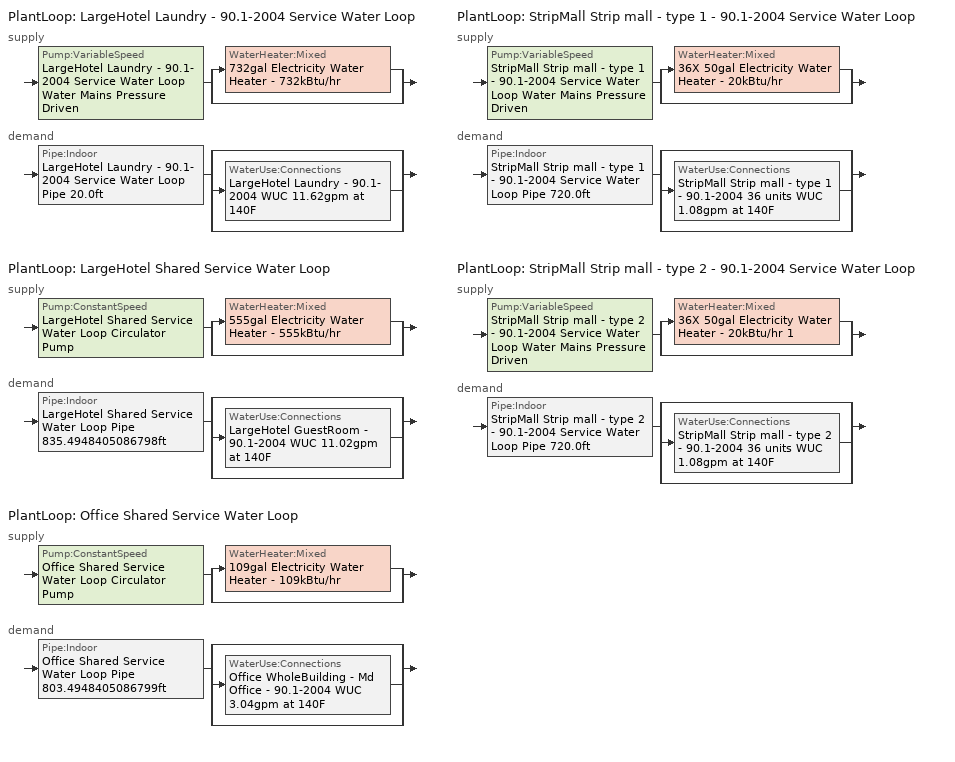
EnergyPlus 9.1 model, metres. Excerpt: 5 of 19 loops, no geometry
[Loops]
PlantLoop 'LargeHotel Laundry - 90.1-2004 Service Water Loop'
 supply: Pump:VariableSpeed 'LargeHotel Laundry - 90.1-2004 Service Water Loop Water Mains Pressure Driven' > split
  | WaterHeater:Mixed '732gal Electricity Water Heater - 732kBtu/hr'
  | bypass
 demand: Pipe:Indoor 'LargeHotel Laundry - 90.1-2004 Service Water Loop Pipe 20.0ft' > split
  | bypass
  | WaterUse:Connections 'LargeHotel Laundry - 90.1-2004 WUC 11.62gpm at 140F'
  | bypass
PlantLoop 'LargeHotel Shared Service Water Loop'
 supply: Pump:ConstantSpeed 'LargeHotel Shared Service Water Loop Circulator Pump' > split
  | WaterHeater:Mixed '555gal Electricity Water Heater - 555kBtu/hr'
  | bypass
 demand: Pipe:Indoor 'LargeHotel Shared Service Water Loop Pipe 835.4948405086798ft' > split
  | bypass
  | WaterUse:Connections 'LargeHotel GuestRoom - 90.1-2004 WUC 11.02gpm at 140F'
  | bypass
PlantLoop 'Office Shared Service Water Loop'
 supply: Pump:ConstantSpeed 'Office Shared Service Water Loop Circulator Pump' > split
  | WaterHeater:Mixed '109gal Electricity Water Heater - 109kBtu/hr'
  | bypass
 demand: Pipe:Indoor 'Office Shared Service Water Loop Pipe 803.4948405086799ft' > split
  | bypass
  | WaterUse:Connections 'Office WholeBuilding - Md Office - 90.1-2004 WUC 3.04gpm at 140F'
  | bypass
PlantLoop 'StripMall Strip mall - type 1 - 90.1-2004 Service Water Loop'
 supply: Pump:VariableSpeed 'StripMall Strip mall - type 1 - 90.1-2004 Service Water Loop Water Mains Pressure Driven' > split
  | WaterHeater:Mixed '36X 50gal Electricity Water Heater - 20kBtu/hr'
  | bypass
 demand: Pipe:Indoor 'StripMall Strip mall - type 1 - 90.1-2004 Service Water Loop Pipe 720.0ft' > split
  | bypass
  | WaterUse:Connections 'StripMall Strip mall - type 1 - 90.1-2004 36 units WUC 1.08gpm at 140F'
  | bypass
PlantLoop 'StripMall Strip mall - type 2 - 90.1-2004 Service Water Loop'
 supply: Pump:VariableSpeed 'StripMall Strip mall - type 2 - 90.1-2004 Service Water Loop Water Mains Pressure Driven' > split
  | WaterHeater:Mixed '36X 50gal Electricity Water Heater - 20kBtu/hr 1'
  | bypass
 demand: Pipe:Indoor 'StripMall Strip mall - type 2 - 90.1-2004 Service Water Loop Pipe 720.0ft' > split
  | bypass
  | WaterUse:Connections 'StripMall Strip mall - type 2 - 90.1-2004 36 units WUC 1.08gpm at 140F'
  | bypass
[Material] Roughness=Smooth; Thickness {m}=0.001143; Conductivity {W/m-K}=386; Density {kg/m3}=8906.27; Specific Heat {J/kg-K}=385.1856; Thermal Absorptance=0.9; Solar Absorptance=0.7; Visible Absorptance=0.7
Copper pipe 0.75in type L 2; Copper pipe 0.75in type L 3; Copper pipe 0.75in type L 4; Copper pipe 0.75in type L 6; Copper pipe 0.75in type L 7
[Construction]
Uninsulated copper pipe 0.75in type L 2: Copper pipe 0.75in type L 2
Uninsulated copper pipe 0.75in type L 3: Copper pipe 0.75in type L 3
Uninsulated copper pipe 0.75in type L 4: Copper pipe 0.75in type L 4
Uninsulated copper pipe 0.75in type L 6: Copper pipe 0.75in type L 6
Uninsulated copper pipe 0.75in type L 7: Copper pipe 0.75in type L 7
[SetpointManager:Scheduled] Control Variable=Temperature
Name | Schedule | Setpoint Node or NodeList
Service hot water setpoint manager 2 | Service Water Loop Temp - 140F 2 | LargeHotel Laundry - 90.1-2004 Service Water Loop Supply Outlet Node
Service hot water setpoint manager 6 | Service Water Loop Temp - 140F 6 | LargeHotel Shared Service Water Loop Supply Outlet Node
Service hot water setpoint manager 7 | Service Water Loop Temp - 140F 7 | Office Shared Service Water Loop Supply Outlet Node
Service hot water setpoint manager 3 | Service Water Loop Temp - 140F 3 | StripMall Strip mall - type 1 - 90.1-2004 Service Water Loop Supply Outlet Node
Service hot water setpoint manager 4 | Service Water Loop Temp - 140F 4 | StripMall Strip mall - type 2 - 90.1-2004 Service Water Loop Supply Outlet Node
[PlantLoop] Fluid Type=Water; Maximum Loop Temperature {C}=60; Minimum Loop Temperature {C}=10; Maximum Loop Flow Rate {m3/s}=Autosize; Minimum Loop Flow Rate {m3/s}=0; Plant Loop Volume {m3}=Autocalculate; Load Distribution Scheme=Optimal; Plant Loop Demand Calculation Scheme=SingleSetpoint
Name | Plant Equipment Operation Scheme
LargeHotel Laundry - 90.1-2004 Service Water Loop | LargeHotel Laundry - 90.1-2004 Service Water Loop Operation Schemes
LargeHotel Shared Service Water Loop | LargeHotel Shared Service Water Loop Operation Schemes
Office Shared Service Water Loop | Office Shared Service Water Loop Operation Schemes
StripMall Strip mall - type 1 - 90.1-2004 Service Water Loop | StripMall Strip mall - type 1 - 90.1-2004 Service Water Loop Operation Schemes
StripMall Strip mall - type 2 - 90.1-2004 Service Water Loop | StripMall Strip mall - type 2 - 90.1-2004 Service Water Loop Operation Schemes
[Sizing:Plant] Loop Type=Heating; Design Loop Exit Temperature {C}=60; Loop Design Temperature Difference {deltaC}=5; Sizing Option=NonCoincident; Zone Timesteps in Averaging Window=1; Coincident Sizing Factor Mode=None
LargeHotel Laundry - 90.1-2004 Service Water Loop; LargeHotel Shared Service Water Loop; Office Shared Service Water Loop; StripMall Strip mall - type 1 - 90.1-2004 Service Water Loop; StripMall Strip mall - type 2 - 90.1-2004 Service Water Loop
[Pump:ConstantSpeed] Design Flow Rate {m3/s}=Autosize; Design Pump Head {Pa}=29890.7; Design Power Consumption {W}=Autosize; Motor Efficiency=0.3; Fraction of Motor Inefficiencies to Fluid Stream=0; Pump Control Type=Intermittent; Design Power Sizing Method=PowerPerFlowPerPressure; Design Electric Power per Unit Flow Rate {W/(m3/s)}=348701.1; Design Shaft Power per Unit Flow Rate per Unit Head=1.28205
LargeHotel Shared Service Water Loop Circulator Pump; Office Shared Service Water Loop Circulator Pump
[Pump:VariableSpeed] Design Maximum Flow Rate {m3/s}=Autosize; Design Pump Head {Pa}=0.001; Design Power Consumption {W}=Autosize; Motor Efficiency=1; Fraction of Motor Inefficiencies to Fluid Stream=0; Coefficient 1 of the Part Load Performance Curve=0; Coefficient 2 of the Part Load Performance Curve=1; Coefficient 3 of the Part Load Performance Curve=0; Coefficient 4 of the Part Load Performance Curve=0; Design Minimum Flow Rate {m3/s}=0; Pump Control Type=Continuous; Skin Loss Radiative Fraction=0.5; Design Power Sizing Method=PowerPerFlowPerPressure; Design Electric Power per Unit Flow Rate {W/(m3/s)}=348701.1; Design Shaft Power per Unit Flow Rate per Unit Head=1.28205; Design Minimum Flow Rate Fraction=0
LargeHotel Laundry - 90.1-2004 Service Water Loop Water Mains Pressure Driven; StripMall Strip mall - type 1 - 90.1-2004 Service Water Loop Water Mains Pressure Driven; StripMall Strip mall - type 2 - 90.1-2004 Service Water Loop Water Mains Pressure Driven
[PlantEquipmentOperationSchemes] Control Scheme Object Type 1=PlantEquipmentOperation:HeatingLoad; Control Scheme Schedule Name 1=Always On Discrete
Name | Control Scheme Name 1
LargeHotel Laundry - 90.1-2004 Service Water Loop Operation Schemes | LargeHotel Laundry - 90.1-2004 Service Water Loop Heating Operation Scheme
LargeHotel Shared Service Water Loop Operation Schemes | LargeHotel Shared Service Water Loop Heating Operation Scheme
Office Shared Service Water Loop Operation Schemes | Office Shared Service Water Loop Heating Operation Scheme
StripMall Strip mall - type 1 - 90.1-2004 Service Water Loop Operation Schemes | StripMall Strip mall - type 1 - 90.1-2004 Service Water Loop Heating Operation Scheme
StripMall Strip mall - type 2 - 90.1-2004 Service Water Loop Operation Schemes | StripMall Strip mall - type 2 - 90.1-2004 Service Water Loop Heating Operation Scheme
[PlantEquipmentList]
LargeHotel Laundry - 90.1-2004 Service Water Loop Heating Equipment List: WaterHeater:Mixed, 732gal Electricity Water Heater - 732kBtu/hr
LargeHotel Shared Service Water Loop Heating Equipment List: WaterHeater:Mixed, 555gal Electricity Water Heater - 555kBtu/hr
Office Shared Service Water Loop Heating Equipment List: WaterHeater:Mixed, 109gal Electricity Water Heater - 109kBtu/hr
StripMall Strip mall - type 1 - 90.1-2004 Service Water Loop Heating Equipment List: WaterHeater:Mixed, 36X 50gal Electricity Water Heater - 20kBtu/hr
StripMall Strip mall - type 2 - 90.1-2004 Service Water Loop Heating Equipment List: WaterHeater:Mixed, 36X 50gal Electricity Water Heater - 20kBtu/hr 1
[WaterHeater:Mixed] Deadband Temperature Difference {deltaC}=2; Maximum Temperature Limit {C}=60; Heater Control Type=Cycle; Heater Ignition Minimum Flow Rate {m3/s}=0; Heater Ignition Delay {s}=0; Heater Fuel Type=Electricity; Heater Thermal Efficiency=1; Off Cycle Parasitic Fuel Consumption Rate {W}=0; Off Cycle Parasitic Fuel Type=Electricity; Off Cycle Parasitic Heat Fraction to Tank=0.8; On Cycle Parasitic Fuel Consumption Rate {W}=0; On Cycle Parasitic Fuel Type=Electricity; On Cycle Parasitic Heat Fraction to Tank=0; Ambient Temperature Indicator=Schedule; Off Cycle Loss Coefficient to Ambient Temperature {W/K}=1.053; Off Cycle Loss Fraction to Zone=1; On Cycle Loss Coefficient to Ambient Temperature {W/K}=1.053; On Cycle Loss Fraction to Zone=1; Use Side Effectiveness=1; Source Side Effectiveness=1; Use Side Design Flow Rate {m3/s}=Autosize; Source Side Design Flow Rate {m3/s}=Autosize; Indirect Water Heating Recovery Time {hr}=1.5; Source Side Flow Control Mode=IndirectHeatPrimarySetpoint
Name | Tank Volume {m3} | Setpoint Temperature Schedule | Heater Maximum Capacity {W} | Ambient Temperature Schedule
732gal Electricity Water Heater - 732kBtu/hr | 2.77092 | Service Water Loop Temp - 140F 2 | 214528 | Water Heater Ambient Temp Schedule - 71.6f 2
555gal Electricity Water Heater - 555kBtu/hr | 2.10228 | Service Water Loop Temp - 140F 6 | 162761 | Water Heater Ambient Temp Schedule - 71.6f 6
109gal Electricity Water Heater - 109kBtu/hr | 0.413151 | Service Water Loop Temp - 140F 7 | 31986.6 | Water Heater Ambient Temp Schedule - 71.6f 7
36X 50gal Electricity Water Heater - 20kBtu/hr | 6.81374 | Service Water Loop Temp - 140F 3 | 211011 | Water Heater Ambient Temp Schedule - 71.6f 3
36X 50gal Electricity Water Heater - 20kBtu/hr 1 | 6.81374 | Service Water Loop Temp - 140F 4 | 211011 | Water Heater Ambient Temp Schedule - 71.6f 4
[WaterUse:Connections]
Name | Water Use Equipment Name 1
LargeHotel Laundry - 90.1-2004 WUC 11.62gpm at 140F | LargeHotel Laundry - 90.1-2004 Service Water Use 11.62gpm at 140F
LargeHotel GuestRoom - 90.1-2004 WUC 11.02gpm at 140F | LargeHotel GuestRoom - 90.1-2004 Service Water Use 11.02gpm at 140F
Office WholeBuilding - Md Office - 90.1-2004 WUC 3.04gpm at 140F | Office WholeBuilding - Md Office - 90.1-2004 Service Water Use 3.04gpm at 140F
StripMall Strip mall - type 1 - 90.1-2004 36 units WUC 1.08gpm at 140F | StripMall Strip mall - type 1 - 90.1-2004 36 units Service Water Use 1.08gpm at 140F
StripMall Strip mall - type 2 - 90.1-2004 36 units WUC 1.08gpm at 140F | StripMall Strip mall - type 2 - 90.1-2004 36 units Service Water Use 1.08gpm at 140F
[WaterUse:Equipment] Sensible Fraction Schedule=Fraction Sensible - 0.2; Latent Fraction Schedule=Fraction Latent - 0.05
Name | Peak Flow Rate {m3/s} | Flow Rate Fraction Schedule | Target Temperature Schedule
LargeHotel Laundry - 90.1-2004 Service Water Use 11.62gpm at 140F | 0.000733047 | HotelLarge LaundryRoom_SWH_Sch_Post2004 | Mixed Water At Faucet Temp - 140F 3
LargeHotel GuestRoom - 90.1-2004 Service Water Use 11.02gpm at 140F | 0.000695199 | HotelLarge GuestRoom_SWH_Sch | Mixed Water At Faucet Temp - 140F 1
Office WholeBuilding - Md Office - 90.1-2004 Service Water Use 3.04gpm at 140F | 0.000191753 | OfficeMedium BLDG_SWH_SCH | Mixed Water At Faucet Temp - 140F 4
StripMall Strip mall - type 1 - 90.1-2004 36 units Service Water Use 1.08gpm at 140F | 6.81374e-05 | RetailStripmall Type1_SWH_SCH | Mixed Water At Faucet Temp - 140F 5
StripMall Strip mall - type 2 - 90.1-2004 36 units Service Water Use 1.08gpm at 140F | 6.81374e-05 | RetailStripmall Type2_SWH_SCH | Mixed Water At Faucet Temp - 140F 6
[PlantEquipmentOperation:HeatingLoad] Load Range Lower Limit 1 {W}=0; Load Range Upper Limit 1 {W}=1000000000
Name | Range Equipment List Name 1
LargeHotel Laundry - 90.1-2004 Service Water Loop Heating Operation Scheme | LargeHotel Laundry - 90.1-2004 Service Water Loop Heating Equipment List
LargeHotel Shared Service Water Loop Heating Operation Scheme | LargeHotel Shared Service Water Loop Heating Equipment List
Office Shared Service Water Loop Heating Operation Scheme | Office Shared Service Water Loop Heating Equipment List
StripMall Strip mall - type 1 - 90.1-2004 Service Water Loop Heating Operation Scheme | StripMall Strip mall - type 1 - 90.1-2004 Service Water Loop Heating Equipment List
StripMall Strip mall - type 2 - 90.1-2004 Service Water Loop Heating Operation Scheme | StripMall Strip mall - type 2 - 90.1-2004 Service Water Loop Heating Equipment List
[Pipe:Indoor] Environment Type=Schedule; Pipe Inside Diameter {m}=0.019939
Name | Construction | Ambient Temperature Schedule | Ambient Air Velocity Schedule | Pipe Length {m}
LargeHotel Laundry - 90.1-2004 Service Water Loop Pipe 20.0ft | Uninsulated copper pipe 0.75in type L 2 | LargeHotel Laundry - 90.1-2004 Service Water Loop Piping Air Temp - 70F | LargeHotel Laundry - 90.1-2004 Service Water Loop Piping Air Velocity - 0.67mph | 6.096
LargeHotel Shared Service Water Loop Pipe 835.4948405086798ft | Uninsulated copper pipe 0.75in type L 6 | LargeHotel Shared Service Water Loop Piping Air Temp - 70F | LargeHotel Shared Service Water Loop Piping Air Velocity - 0.67mph | 254.659
Office Shared Service Water Loop Pipe 803.4948405086799ft | Uninsulated copper pipe 0.75in type L 7 | Office Shared Service Water Loop Piping Air Temp - 70F | Office Shared Service Water Loop Piping Air Velocity - 0.67mph | 244.905
StripMall Strip mall - type 1 - 90.1-2004 Service Water Loop Pipe 720.0ft | Uninsulated copper pipe 0.75in type L 3 | StripMall Strip mall - type 1 - 90.1-2004 Service Water Loop Piping Air Temp - 70F | StripMall Strip mall - type 1 - 90.1-2004 Service Water Loop Piping Air Velocity - 0.67mph | 219.456
StripMall Strip mall - type 2 - 90.1-2004 Service Water Loop Pipe 720.0ft | Uninsulated copper pipe 0.75in type L 4 | StripMall Strip mall - type 2 - 90.1-2004 Service Water Loop Piping Air Temp - 70F | StripMall Strip mall - type 2 - 90.1-2004 Service Water Loop Piping Air Velocity - 0.67mph | 219.456
[Schedule:Day:Interval]
Fraction Latent - 0.05 Default: No, 24:00, 0.05
Fraction Sensible - 0.2 Default: No, 24:00, 0.2
HotelLarge GuestRoom_SWH_Sch Default; HotelLarge GuestRoom_SWH_Sch Summer Design Day; HotelLarge GuestRoom_SWH_Sch Winter Design Day: No, 01:00, 0.2, 04:00, 0.15, 05:00, 0.2, 06:00, 0.25, 07:00, 0.35, 08:00, 0.6, 09:00, 0.8, 10:00, 0.55, 11:00, 0.4, 12:00, 0.3, 17:00, 0.2, 18:00, 0.25, 19:00, 0.3, 22:00, 0.4, 23:00, 0.6, 24:00, 0.35
HotelLarge GuestRoom_SWH_Sch Wkdy Day: No, 01:00, 0.2, 04:00, 0.15, 05:00, 0.2, 06:00, 0.35, 07:00, 0.6, 08:00, 0.8, 09:00, 0.55, 10:00, 0.4, 11:00, 0.3, 17:00, 0.2, 18:00, 0.3, 19:00, 0.55, 21:00, 0.4, 22:00, 0.6, 23:00, 0.45, 24:00, 0.25
HotelLarge LaundryRoom_SWH_Sch_Post2004 Default; HotelLarge LaundryRoom_SWH_Sch_Post2004 Summer Design Day; HotelLarge LaundryRoom_SWH_Sch_Post2004 Winter Design Day: No, 17:00, 0, 24:00, 1
LargeHotel Laundry - 90.1-2004 Service Water Loop Piping Air Temp - 70F Default; LargeHotel Shared Service Water Loop Piping Air Temp - 70F Default; Office Shared Service Water Loop Piping Air Temp - 70F Default; StripMall Strip mall - type 1 - 90.1-2004 Service Water Loop Piping Air Temp - 70F Default; StripMall Strip mall - type 2 - 90.1-2004 Service Water Loop Piping Air Temp - 70F Default: No, 24:00, 21.1111
LargeHotel Laundry - 90.1-2004 Service Water Loop Piping Air Velocity - 0.67mph Default; LargeHotel Shared Service Water Loop Piping Air Velocity - 0.67mph Default; Office Shared Service Water Loop Piping Air Velocity - 0.67mph Default; StripMall Strip mall - type 1 - 90.1-2004 Service Water Loop Piping Air Velocity - 0.67mph Default; StripMall Strip mall - type 2 - 90.1-2004 Service Water Loop Piping Air Velocity - 0.67mph Default: No, 24:00, 0.3
Mixed Water At Faucet Temp - 140F Default 1; Mixed Water At Faucet Temp - 140F Default 3; Mixed Water At Faucet Temp - 140F Default 4; Mixed Water At Faucet Temp - 140F Default 5; Mixed Water At Faucet Temp - 140F Default 6; Service Water Loop Temp - 140F Default 2; Service Water Loop Temp - 140F Default 3; Service Water Loop Temp - 140F Default 4; Service Water Loop Temp - 140F Default 6; Service Water Loop Temp - 140F Default 7: No, 24:00, 60
OfficeMedium BLDG_SWH_SCH Default: No, 06:00, 0, 11:00, 0.04, 13:00, 0.06, 14:00, 0.09, 15:00, 0.06, 18:00, 0.04, 24:00, 0
OfficeMedium BLDG_SWH_SCH SmrDsn|Wkdy Day; OfficeMedium BLDG_SWH_SCH Summer Design Day: No, 06:00, 0, 07:00, 0.07, 08:00, 0.19, 09:00, 0.35, 10:00, 0.38, 11:00, 0.39, 12:00, 0.47, 13:00, 0.57, 14:00, 0.54, 15:00, 0.34, 16:00, 0.33, 17:00, 0.44, 18:00, 0.26, 19:00, 0.21, 20:00, 0.15, 21:00, 0.17, 22:00, 0.08, 24:00, 0.05
OfficeMedium BLDG_SWH_SCH Winter Design Day; OfficeMedium BLDG_SWH_SCH WntrDsn|Sat Day: No, 06:00, 0, 07:00, 0.07, 08:00, 0.11, 09:00, 0.15, 10:00, 0.21, 11:00, 0.19, 12:00, 0.23, 13:00, 0.2, 14:00, 0.19, 15:00, 0.15, 16:00, 0.13, 17:00, 0.14, 19:00, 0.07, 24:00, 0
RetailStripmall Type1_SWH_SCH Default: No, 08:00, 0, 09:00, 0.1, 10:00, 0.14, 11:00, 0.29, 12:00, 0.31, 14:00, 0.36, 15:00, 0.34, 16:00, 0.35, 17:00, 0.37, 18:00, 0.34, 19:00, 0.25, 20:00, 0.27, 21:00, 0.21, 23:00, 0.16, 24:00, 0.1
RetailStripmall Type1_SWH_SCH SmrDsn|Mon|Tue|Wed|Thu Day; RetailStripmall Type1_SWH_SCH Summer Design Day: No, 07:00, 0, 09:00, 0.04, 10:00, 0.15, 11:00, 0.23, 12:00, 0.32, 13:00, 0.41, 14:00, 0.62, 15:00, 0.6, 16:00, 0.55, 17:00, 0.45, 18:00, 0.5, 19:00, 0.46, 20:00, 0.47, 21:00, 0.34, 22:00, 0.33, 23:00, 0.23, 24:00, 0.13
RetailStripmall Type1_SWH_SCH Winter Design Day; RetailStripmall Type1_SWH_SCH WntrDsn|Sat|Fri Day: No, 01:00, 0.13, 09:00, 0, 10:00, 0.2, 11:00, 0.23, 12:00, 0.32, 13:00, 0.41, 14:00, 0.65, 15:00, 0.6, 16:00, 0.55, 17:00, 0.45, 18:00, 0.5, 19:00, 0.46, 20:00, 0.47, 21:00, 0.34, 22:00, 0.33, 23:00, 0.23, 24:00, 0.13
RetailStripmall Type2_SWH_SCH Default: No, 09:00, 0, 10:00, 0.12, 11:00, 0.14, 12:00, 0.29, 13:00, 0.33, 14:00, 0.4, 15:00, 0.36, 16:00, 0.37, 17:00, 0.35, 18:00, 0.37, 24:00, 0
RetailStripmall Type2_SWH_SCH SmrDsn|Wkdy Day; RetailStripmall Type2_SWH_SCH Summer Design Day: No, 08:00, 0, 09:00, 0.15, 10:00, 0.23, 11:00, 0.32, 12:00, 0.41, 13:00, 0.57, 14:00, 0.62, 15:00, 0.61, 16:00, 0.5, 17:00, 0.45, 18:00, 0.46, 19:00, 0.47, 20:00, 0.42, 21:00, 0.34, 24:00, 0
RetailStripmall Type2_SWH_SCH Winter Design Day; RetailStripmall Type2_SWH_SCH WntrDsn|Sat Day: No, 08:00, 0, 09:00, 0.2, 10:00, 0.24, 11:00, 0.27, 12:00, 0.42, 13:00, 0.54, 14:00, 0.62, 15:00, 0.6, 16:00, 0.5, 17:00, 0.48, 18:00, 0.47, 19:00, 0.34, 24:00, 0
Water Heater Ambient Temp Schedule - 71.6f Default 2; Water Heater Ambient Temp Schedule - 71.6f Default 3; Water Heater Ambient Temp Schedule - 71.6f Default 4; Water Heater Ambient Temp Schedule - 71.6f Default 6; Water Heater Ambient Temp Schedule - 71.6f Default 7: No, 24:00, 22
[Schedule:Week:Daily]
Fraction Latent - 0.05 Week Rule - Jan1-Dec31: Fraction Latent - 0.05 Default, Fraction Latent - 0.05 Default, Fraction Latent - 0.05 Default, Fraction Latent - 0.05 Default, Fraction Latent - 0.05 Default, Fraction Latent - 0.05 Default, Fraction Latent - 0.05 Default, Fraction Latent - 0.05 Default, Fraction Latent - 0.05 Default, Fraction Latent - 0.05 Default, Fraction Latent - 0.05 Default, Fraction Latent - 0.05 Default
Fraction Sensible - 0.2 Week Rule - Jan1-Dec31: Fraction Sensible - 0.2 Default, Fraction Sensible - 0.2 Default, Fraction Sensible - 0.2 Default, Fraction Sensible - 0.2 Default, Fraction Sensible - 0.2 Default, Fraction Sensible - 0.2 Default, Fraction Sensible - 0.2 Default, Fraction Sensible - 0.2 Default, Fraction Sensible - 0.2 Default, Fraction Sensible - 0.2 Default, Fraction Sensible - 0.2 Default, Fraction Sensible - 0.2 Default
HotelLarge GuestRoom_SWH_Sch Week Rule - Jan1-Dec31: HotelLarge GuestRoom_SWH_Sch Default, HotelLarge GuestRoom_SWH_Sch Wkdy Day, HotelLarge GuestRoom_SWH_Sch Wkdy Day, HotelLarge GuestRoom_SWH_Sch Wkdy Day, HotelLarge GuestRoom_SWH_Sch Wkdy Day, HotelLarge GuestRoom_SWH_Sch Wkdy Day, HotelLarge GuestRoom_SWH_Sch Default, HotelLarge GuestRoom_SWH_Sch Default, HotelLarge GuestRoom_SWH_Sch Summer Design Day, HotelLarge GuestRoom_SWH_Sch Winter Design Day, HotelLarge GuestRoom_SWH_Sch Default, HotelLarge GuestRoom_SWH_Sch Default
HotelLarge LaundryRoom_SWH_Sch_Post2004 Week Rule - Jan1-Dec31: HotelLarge LaundryRoom_SWH_Sch_Post2004 Default, HotelLarge LaundryRoom_SWH_Sch_Post2004 Default, HotelLarge LaundryRoom_SWH_Sch_Post2004 Default, HotelLarge LaundryRoom_SWH_Sch_Post2004 Default, HotelLarge LaundryRoom_SWH_Sch_Post2004 Default, HotelLarge LaundryRoom_SWH_Sch_Post2004 Default, HotelLarge LaundryRoom_SWH_Sch_Post2004 Default, HotelLarge LaundryRoom_SWH_Sch_Post2004 Default, HotelLarge LaundryRoom_SWH_Sch_Post2004 Summer Design Day, HotelLarge LaundryRoom_SWH_Sch_Post2004 Winter Design Day, HotelLarge LaundryRoom_SWH_Sch_Post2004 Default, HotelLarge LaundryRoom_SWH_Sch_Post2004 Default
LargeHotel Laundry - 90.1-2004 Service Water Loop Piping Air Temp - 70F Week Rule - Jan1-Dec31: LargeHotel Laundry - 90.1-2004 Service Water Loop Piping Air Temp - 70F Default, LargeHotel Laundry - 90.1-2004 Service Water Loop Piping Air Temp - 70F Default, LargeHotel Laundry - 90.1-2004 Service Water Loop Piping Air Temp - 70F Default, LargeHotel Laundry - 90.1-2004 Service Water Loop Piping Air Temp - 70F Default, LargeHotel Laundry - 90.1-2004 Service Water Loop Piping Air Temp - 70F Default, LargeHotel Laundry - 90.1-2004 Service Water Loop Piping Air Temp - 70F Default, LargeHotel Laundry - 90.1-2004 Service Water Loop Piping Air Temp - 70F Default, LargeHotel Laundry - 90.1-2004 Service Water Loop Piping Air Temp - 70F Default, LargeHotel Laundry - 90.1-2004 Service Water Loop Piping Air Temp - 70F Default, LargeHotel Laundry - 90.1-2004 Service Water Loop Piping Air Temp - 70F Default, LargeHotel Laundry - 90.1-2004 Service Water Loop Piping Air Temp - 70F Default, LargeHotel Laundry - 90.1-2004 Service Water Loop Piping Air Temp - 70F Default
LargeHotel Laundry - 90.1-2004 Service Water Loop Piping Air Velocity - 0.67mph Week Rule - Jan1-Dec31: LargeHotel Laundry - 90.1-2004 Service Water Loop Piping Air Velocity - 0.67mph Default, LargeHotel Laundry - 90.1-2004 Service Water Loop Piping Air Velocity - 0.67mph Default, LargeHotel Laundry - 90.1-2004 Service Water Loop Piping Air Velocity - 0.67mph Default, LargeHotel Laundry - 90.1-2004 Service Water Loop Piping Air Velocity - 0.67mph Default, LargeHotel Laundry - 90.1-2004 Service Water Loop Piping Air Velocity - 0.67mph Default, LargeHotel Laundry - 90.1-2004 Service Water Loop Piping Air Velocity - 0.67mph Default, LargeHotel Laundry - 90.1-2004 Service Water Loop Piping Air Velocity - 0.67mph Default, LargeHotel Laundry - 90.1-2004 Service Water Loop Piping Air Velocity - 0.67mph Default, LargeHotel Laundry - 90.1-2004 Service Water Loop Piping Air Velocity - 0.67mph Default, LargeHotel Laundry - 90.1-2004 Service Water Loop Piping Air Velocity - 0.67mph Default, LargeHotel Laundry - 90.1-2004 Service Water Loop Piping Air Velocity - 0.67mph Default, LargeHotel Laundry - 90.1-2004 Service Water Loop Piping Air Velocity - 0.67mph Default
LargeHotel Shared Service Water Loop Piping Air Temp - 70F Week Rule - Jan1-Dec31: LargeHotel Shared Service Water Loop Piping Air Temp - 70F Default, LargeHotel Shared Service Water Loop Piping Air Temp - 70F Default, LargeHotel Shared Service Water Loop Piping Air Temp - 70F Default, LargeHotel Shared Service Water Loop Piping Air Temp - 70F Default, LargeHotel Shared Service Water Loop Piping Air Temp - 70F Default, LargeHotel Shared Service Water Loop Piping Air Temp - 70F Default, LargeHotel Shared Service Water Loop Piping Air Temp - 70F Default, LargeHotel Shared Service Water Loop Piping Air Temp - 70F Default, LargeHotel Shared Service Water Loop Piping Air Temp - 70F Default, LargeHotel Shared Service Water Loop Piping Air Temp - 70F Default, LargeHotel Shared Service Water Loop Piping Air Temp - 70F Default, LargeHotel Shared Service Water Loop Piping Air Temp - 70F Default
LargeHotel Shared Service Water Loop Piping Air Velocity - 0.67mph Week Rule - Jan1-Dec31: LargeHotel Shared Service Water Loop Piping Air Velocity - 0.67mph Default, LargeHotel Shared Service Water Loop Piping Air Velocity - 0.67mph Default, LargeHotel Shared Service Water Loop Piping Air Velocity - 0.67mph Default, LargeHotel Shared Service Water Loop Piping Air Velocity - 0.67mph Default, LargeHotel Shared Service Water Loop Piping Air Velocity - 0.67mph Default, LargeHotel Shared Service Water Loop Piping Air Velocity - 0.67mph Default, LargeHotel Shared Service Water Loop Piping Air Velocity - 0.67mph Default, LargeHotel Shared Service Water Loop Piping Air Velocity - 0.67mph Default, LargeHotel Shared Service Water Loop Piping Air Velocity - 0.67mph Default, LargeHotel Shared Service Water Loop Piping Air Velocity - 0.67mph Default, LargeHotel Shared Service Water Loop Piping Air Velocity - 0.67mph Default, LargeHotel Shared Service Water Loop Piping Air Velocity - 0.67mph Default
Mixed Water At Faucet Temp - 140F 1 Week Rule - Jan1-Dec31: Mixed Water At Faucet Temp - 140F Default 1, Mixed Water At Faucet Temp - 140F Default 1, Mixed Water At Faucet Temp - 140F Default 1, Mixed Water At Faucet Temp - 140F Default 1, Mixed Water At Faucet Temp - 140F Default 1, Mixed Water At Faucet Temp - 140F Default 1, Mixed Water At Faucet Temp - 140F Default 1, Mixed Water At Faucet Temp - 140F Default 1, Mixed Water At Faucet Temp - 140F Default 1, Mixed Water At Faucet Temp - 140F Default 1, Mixed Water At Faucet Temp - 140F Default 1, Mixed Water At Faucet Temp - 140F Default 1
Mixed Water At Faucet Temp - 140F 3 Week Rule - Jan1-Dec31: Mixed Water At Faucet Temp - 140F Default 3, Mixed Water At Faucet Temp - 140F Default 3, Mixed Water At Faucet Temp - 140F Default 3, Mixed Water At Faucet Temp - 140F Default 3, Mixed Water At Faucet Temp - 140F Default 3, Mixed Water At Faucet Temp - 140F Default 3, Mixed Water At Faucet Temp - 140F Default 3, Mixed Water At Faucet Temp - 140F Default 3, Mixed Water At Faucet Temp - 140F Default 3, Mixed Water At Faucet Temp - 140F Default 3, Mixed Water At Faucet Temp - 140F Default 3, Mixed Water At Faucet Temp - 140F Default 3
Mixed Water At Faucet Temp - 140F 4 Week Rule - Jan1-Dec31: Mixed Water At Faucet Temp - 140F Default 4, Mixed Water At Faucet Temp - 140F Default 4, Mixed Water At Faucet Temp - 140F Default 4, Mixed Water At Faucet Temp - 140F Default 4, Mixed Water At Faucet Temp - 140F Default 4, Mixed Water At Faucet Temp - 140F Default 4, Mixed Water At Faucet Temp - 140F Default 4, Mixed Water At Faucet Temp - 140F Default 4, Mixed Water At Faucet Temp - 140F Default 4, Mixed Water At Faucet Temp - 140F Default 4, Mixed Water At Faucet Temp - 140F Default 4, Mixed Water At Faucet Temp - 140F Default 4
Mixed Water At Faucet Temp - 140F 5 Week Rule - Jan1-Dec31: Mixed Water At Faucet Temp - 140F Default 5, Mixed Water At Faucet Temp - 140F Default 5, Mixed Water At Faucet Temp - 140F Default 5, Mixed Water At Faucet Temp - 140F Default 5, Mixed Water At Faucet Temp - 140F Default 5, Mixed Water At Faucet Temp - 140F Default 5, Mixed Water At Faucet Temp - 140F Default 5, Mixed Water At Faucet Temp - 140F Default 5, Mixed Water At Faucet Temp - 140F Default 5, Mixed Water At Faucet Temp - 140F Default 5, Mixed Water At Faucet Temp - 140F Default 5, Mixed Water At Faucet Temp - 140F Default 5
Mixed Water At Faucet Temp - 140F 6 Week Rule - Jan1-Dec31: Mixed Water At Faucet Temp - 140F Default 6, Mixed Water At Faucet Temp - 140F Default 6, Mixed Water At Faucet Temp - 140F Default 6, Mixed Water At Faucet Temp - 140F Default 6, Mixed Water At Faucet Temp - 140F Default 6, Mixed Water At Faucet Temp - 140F Default 6, Mixed Water At Faucet Temp - 140F Default 6, Mixed Water At Faucet Temp - 140F Default 6, Mixed Water At Faucet Temp - 140F Default 6, Mixed Water At Faucet Temp - 140F Default 6, Mixed Water At Faucet Temp - 140F Default 6, Mixed Water At Faucet Temp - 140F Default 6
Office Shared Service Water Loop Piping Air Temp - 70F Week Rule - Jan1-Dec31: Office Shared Service Water Loop Piping Air Temp - 70F Default, Office Shared Service Water Loop Piping Air Temp - 70F Default, Office Shared Service Water Loop Piping Air Temp - 70F Default, Office Shared Service Water Loop Piping Air Temp - 70F Default, Office Shared Service Water Loop Piping Air Temp - 70F Default, Office Shared Service Water Loop Piping Air Temp - 70F Default, Office Shared Service Water Loop Piping Air Temp - 70F Default, Office Shared Service Water Loop Piping Air Temp - 70F Default, Office Shared Service Water Loop Piping Air Temp - 70F Default, Office Shared Service Water Loop Piping Air Temp - 70F Default, Office Shared Service Water Loop Piping Air Temp - 70F Default, Office Shared Service Water Loop Piping Air Temp - 70F Default
Office Shared Service Water Loop Piping Air Velocity - 0.67mph Week Rule - Jan1-Dec31: Office Shared Service Water Loop Piping Air Velocity - 0.67mph Default, Office Shared Service Water Loop Piping Air Velocity - 0.67mph Default, Office Shared Service Water Loop Piping Air Velocity - 0.67mph Default, Office Shared Service Water Loop Piping Air Velocity - 0.67mph Default, Office Shared Service Water Loop Piping Air Velocity - 0.67mph Default, Office Shared Service Water Loop Piping Air Velocity - 0.67mph Default, Office Shared Service Water Loop Piping Air Velocity - 0.67mph Default, Office Shared Service Water Loop Piping Air Velocity - 0.67mph Default, Office Shared Service Water Loop Piping Air Velocity - 0.67mph Default, Office Shared Service Water Loop Piping Air Velocity - 0.67mph Default, Office Shared Service Water Loop Piping Air Velocity - 0.67mph Default, Office Shared Service Water Loop Piping Air Velocity - 0.67mph Default
OfficeMedium BLDG_SWH_SCH Week Rule - Jan1-Dec31: OfficeMedium BLDG_SWH_SCH Default, OfficeMedium BLDG_SWH_SCH SmrDsn|Wkdy Day, OfficeMedium BLDG_SWH_SCH SmrDsn|Wkdy Day, OfficeMedium BLDG_SWH_SCH SmrDsn|Wkdy Day, OfficeMedium BLDG_SWH_SCH SmrDsn|Wkdy Day, OfficeMedium BLDG_SWH_SCH SmrDsn|Wkdy Day, OfficeMedium BLDG_SWH_SCH WntrDsn|Sat Day, OfficeMedium BLDG_SWH_SCH Default, OfficeMedium BLDG_SWH_SCH Summer Design Day, OfficeMedium BLDG_SWH_SCH Winter Design Day, OfficeMedium BLDG_SWH_SCH Default, OfficeMedium BLDG_SWH_SCH Default
RetailStripmall Type1_SWH_SCH Week Rule - Jan1-Dec31: RetailStripmall Type1_SWH_SCH Default, RetailStripmall Type1_SWH_SCH SmrDsn|Mon|Tue|Wed|Thu Day, RetailStripmall Type1_SWH_SCH SmrDsn|Mon|Tue|Wed|Thu Day, RetailStripmall Type1_SWH_SCH SmrDsn|Mon|Tue|Wed|Thu Day, RetailStripmall Type1_SWH_SCH SmrDsn|Mon|Tue|Wed|Thu Day, RetailStripmall Type1_SWH_SCH WntrDsn|Sat|Fri Day, RetailStripmall Type1_SWH_SCH WntrDsn|Sat|Fri Day, RetailStripmall Type1_SWH_SCH Default, RetailStripmall Type1_SWH_SCH Summer Design Day, RetailStripmall Type1_SWH_SCH Winter Design Day, RetailStripmall Type1_SWH_SCH Default, RetailStripmall Type1_SWH_SCH Default
RetailStripmall Type2_SWH_SCH Week Rule - Jan1-Dec31: RetailStripmall Type2_SWH_SCH Default, RetailStripmall Type2_SWH_SCH SmrDsn|Wkdy Day, RetailStripmall Type2_SWH_SCH SmrDsn|Wkdy Day, RetailStripmall Type2_SWH_SCH SmrDsn|Wkdy Day, RetailStripmall Type2_SWH_SCH SmrDsn|Wkdy Day, RetailStripmall Type2_SWH_SCH SmrDsn|Wkdy Day, RetailStripmall Type2_SWH_SCH WntrDsn|Sat Day, RetailStripmall Type2_SWH_SCH Default, RetailStripmall Type2_SWH_SCH Summer Design Day, RetailStripmall Type2_SWH_SCH Winter Design Day, RetailStripmall Type2_SWH_SCH Default, RetailStripmall Type2_SWH_SCH Default
Service Water Loop Temp - 140F 2 Week Rule - Jan1-Dec31: Service Water Loop Temp - 140F Default 2, Service Water Loop Temp - 140F Default 2, Service Water Loop Temp - 140F Default 2, Service Water Loop Temp - 140F Default 2, Service Water Loop Temp - 140F Default 2, Service Water Loop Temp - 140F Default 2, Service Water Loop Temp - 140F Default 2, Service Water Loop Temp - 140F Default 2, Service Water Loop Temp - 140F Default 2, Service Water Loop Temp - 140F Default 2, Service Water Loop Temp - 140F Default 2, Service Water Loop Temp - 140F Default 2
Service Water Loop Temp - 140F 3 Week Rule - Jan1-Dec31: Service Water Loop Temp - 140F Default 3, Service Water Loop Temp - 140F Default 3, Service Water Loop Temp - 140F Default 3, Service Water Loop Temp - 140F Default 3, Service Water Loop Temp - 140F Default 3, Service Water Loop Temp - 140F Default 3, Service Water Loop Temp - 140F Default 3, Service Water Loop Temp - 140F Default 3, Service Water Loop Temp - 140F Default 3, Service Water Loop Temp - 140F Default 3, Service Water Loop Temp - 140F Default 3, Service Water Loop Temp - 140F Default 3
Service Water Loop Temp - 140F 4 Week Rule - Jan1-Dec31: Service Water Loop Temp - 140F Default 4, Service Water Loop Temp - 140F Default 4, Service Water Loop Temp - 140F Default 4, Service Water Loop Temp - 140F Default 4, Service Water Loop Temp - 140F Default 4, Service Water Loop Temp - 140F Default 4, Service Water Loop Temp - 140F Default 4, Service Water Loop Temp - 140F Default 4, Service Water Loop Temp - 140F Default 4, Service Water Loop Temp - 140F Default 4, Service Water Loop Temp - 140F Default 4, Service Water Loop Temp - 140F Default 4
Service Water Loop Temp - 140F 6 Week Rule - Jan1-Dec31: Service Water Loop Temp - 140F Default 6, Service Water Loop Temp - 140F Default 6, Service Water Loop Temp - 140F Default 6, Service Water Loop Temp - 140F Default 6, Service Water Loop Temp - 140F Default 6, Service Water Loop Temp - 140F Default 6, Service Water Loop Temp - 140F Default 6, Service Water Loop Temp - 140F Default 6, Service Water Loop Temp - 140F Default 6, Service Water Loop Temp - 140F Default 6, Service Water Loop Temp - 140F Default 6, Service Water Loop Temp - 140F Default 6
Service Water Loop Temp - 140F 7 Week Rule - Jan1-Dec31: Service Water Loop Temp - 140F Default 7, Service Water Loop Temp - 140F Default 7, Service Water Loop Temp - 140F Default 7, Service Water Loop Temp - 140F Default 7, Service Water Loop Temp - 140F Default 7, Service Water Loop Temp - 140F Default 7, Service Water Loop Temp - 140F Default 7, Service Water Loop Temp - 140F Default 7, Service Water Loop Temp - 140F Default 7, Service Water Loop Temp - 140F Default 7, Service Water Loop Temp - 140F Default 7, Service Water Loop Temp - 140F Default 7
StripMall Strip mall - type 1 - 90.1-2004 Service Water Loop Piping Air Temp - 70F Week Rule - Jan1-Dec31: StripMall Strip mall - type 1 - 90.1-2004 Service Water Loop Piping Air Temp - 70F Default, StripMall Strip mall - type 1 - 90.1-2004 Service Water Loop Piping Air Temp - 70F Default, StripMall Strip mall - type 1 - 90.1-2004 Service Water Loop Piping Air Temp - 70F Default, StripMall Strip mall - type 1 - 90.1-2004 Service Water Loop Piping Air Temp - 70F Default, StripMall Strip mall - type 1 - 90.1-2004 Service Water Loop Piping Air Temp - 70F Default, StripMall Strip mall - type 1 - 90.1-2004 Service Water Loop Piping Air Temp - 70F Default, StripMall Strip mall - type 1 - 90.1-2004 Service Water Loop Piping Air Temp - 70F Default, StripMall Strip mall - type 1 - 90.1-2004 Service Water Loop Piping Air Temp - 70F Default, StripMall Strip mall - type 1 - 90.1-2004 Service Water Loop Piping Air Temp - 70F Default, StripMall Strip mall - type 1 - 90.1-2004 Service Water Loop Piping Air Temp - 70F Default, StripMall Strip mall - type 1 - 90.1-2004 Service Water Loop Piping Air Temp - 70F Default, StripMall Strip mall - type 1 - 90.1-2004 Service Water Loop Piping Air Temp - 70F Default
StripMall Strip mall - type 1 - 90.1-2004 Service Water Loop Piping Air Velocity - 0.67mph Week Rule - Jan1-Dec31: StripMall Strip mall - type 1 - 90.1-2004 Service Water Loop Piping Air Velocity - 0.67mph Default, StripMall Strip mall - type 1 - 90.1-2004 Service Water Loop Piping Air Velocity - 0.67mph Default, StripMall Strip mall - type 1 - 90.1-2004 Service Water Loop Piping Air Velocity - 0.67mph Default, StripMall Strip mall - type 1 - 90.1-2004 Service Water Loop Piping Air Velocity - 0.67mph Default, StripMall Strip mall - type 1 - 90.1-2004 Service Water Loop Piping Air Velocity - 0.67mph Default, StripMall Strip mall - type 1 - 90.1-2004 Service Water Loop Piping Air Velocity - 0.67mph Default, StripMall Strip mall - type 1 - 90.1-2004 Service Water Loop Piping Air Velocity - 0.67mph Default, StripMall Strip mall - type 1 - 90.1-2004 Service Water Loop Piping Air Velocity - 0.67mph Default, StripMall Strip mall - type 1 - 90.1-2004 Service Water Loop Piping Air Velocity - 0.67mph Default, StripMall Strip mall - type 1 - 90.1-2004 Service Water Loop Piping Air Velocity - 0.67mph Default, StripMall Strip mall - type 1 - 90.1-2004 Service Water Loop Piping Air Velocity - 0.67mph Default, StripMall Strip mall - type 1 - 90.1-2004 Service Water Loop Piping Air Velocity - 0.67mph Default
StripMall Strip mall - type 2 - 90.1-2004 Service Water Loop Piping Air Temp - 70F Week Rule - Jan1-Dec31: StripMall Strip mall - type 2 - 90.1-2004 Service Water Loop Piping Air Temp - 70F Default, StripMall Strip mall - type 2 - 90.1-2004 Service Water Loop Piping Air Temp - 70F Default, StripMall Strip mall - type 2 - 90.1-2004 Service Water Loop Piping Air Temp - 70F Default, StripMall Strip mall - type 2 - 90.1-2004 Service Water Loop Piping Air Temp - 70F Default, StripMall Strip mall - type 2 - 90.1-2004 Service Water Loop Piping Air Temp - 70F Default, StripMall Strip mall - type 2 - 90.1-2004 Service Water Loop Piping Air Temp - 70F Default, StripMall Strip mall - type 2 - 90.1-2004 Service Water Loop Piping Air Temp - 70F Default, StripMall Strip mall - type 2 - 90.1-2004 Service Water Loop Piping Air Temp - 70F Default, StripMall Strip mall - type 2 - 90.1-2004 Service Water Loop Piping Air Temp - 70F Default, StripMall Strip mall - type 2 - 90.1-2004 Service Water Loop Piping Air Temp - 70F Default, StripMall Strip mall - type 2 - 90.1-2004 Service Water Loop Piping Air Temp - 70F Default, StripMall Strip mall - type 2 - 90.1-2004 Service Water Loop Piping Air Temp - 70F Default
StripMall Strip mall - type 2 - 90.1-2004 Service Water Loop Piping Air Velocity - 0.67mph Week Rule - Jan1-Dec31: StripMall Strip mall - type 2 - 90.1-2004 Service Water Loop Piping Air Velocity - 0.67mph Default, StripMall Strip mall - type 2 - 90.1-2004 Service Water Loop Piping Air Velocity - 0.67mph Default, StripMall Strip mall - type 2 - 90.1-2004 Service Water Loop Piping Air Velocity - 0.67mph Default, StripMall Strip mall - type 2 - 90.1-2004 Service Water Loop Piping Air Velocity - 0.67mph Default, StripMall Strip mall - type 2 - 90.1-2004 Service Water Loop Piping Air Velocity - 0.67mph Default, StripMall Strip mall - type 2 - 90.1-2004 Service Water Loop Piping Air Velocity - 0.67mph Default, StripMall Strip mall - type 2 - 90.1-2004 Service Water Loop Piping Air Velocity - 0.67mph Default, StripMall Strip mall - type 2 - 90.1-2004 Service Water Loop Piping Air Velocity - 0.67mph Default, StripMall Strip mall - type 2 - 90.1-2004 Service Water Loop Piping Air Velocity - 0.67mph Default, StripMall Strip mall - type 2 - 90.1-2004 Service Water Loop Piping Air Velocity - 0.67mph Default, StripMall Strip mall - type 2 - 90.1-2004 Service Water Loop Piping Air Velocity - 0.67mph Default, StripMall Strip mall - type 2 - 90.1-2004 Service Water Loop Piping Air Velocity - 0.67mph Default
Water Heater Ambient Temp Schedule - 71.6f 2 Week Rule - Jan1-Dec31: Water Heater Ambient Temp Schedule - 71.6f Default 2, Water Heater Ambient Temp Schedule - 71.6f Default 2, Water Heater Ambient Temp Schedule - 71.6f Default 2, Water Heater Ambient Temp Schedule - 71.6f Default 2, Water Heater Ambient Temp Schedule - 71.6f Default 2, Water Heater Ambient Temp Schedule - 71.6f Default 2, Water Heater Ambient Temp Schedule - 71.6f Default 2, Water Heater Ambient Temp Schedule - 71.6f Default 2, Water Heater Ambient Temp Schedule - 71.6f Default 2, Water Heater Ambient Temp Schedule - 71.6f Default 2, Water Heater Ambient Temp Schedule - 71.6f Default 2, Water Heater Ambient Temp Schedule - 71.6f Default 2
Water Heater Ambient Temp Schedule - 71.6f 3 Week Rule - Jan1-Dec31: Water Heater Ambient Temp Schedule - 71.6f Default 3, Water Heater Ambient Temp Schedule - 71.6f Default 3, Water Heater Ambient Temp Schedule - 71.6f Default 3, Water Heater Ambient Temp Schedule - 71.6f Default 3, Water Heater Ambient Temp Schedule - 71.6f Default 3, Water Heater Ambient Temp Schedule - 71.6f Default 3, Water Heater Ambient Temp Schedule - 71.6f Default 3, Water Heater Ambient Temp Schedule - 71.6f Default 3, Water Heater Ambient Temp Schedule - 71.6f Default 3, Water Heater Ambient Temp Schedule - 71.6f Default 3, Water Heater Ambient Temp Schedule - 71.6f Default 3, Water Heater Ambient Temp Schedule - 71.6f Default 3
Water Heater Ambient Temp Schedule - 71.6f 4 Week Rule - Jan1-Dec31: Water Heater Ambient Temp Schedule - 71.6f Default 4, Water Heater Ambient Temp Schedule - 71.6f Default 4, Water Heater Ambient Temp Schedule - 71.6f Default 4, Water Heater Ambient Temp Schedule - 71.6f Default 4, Water Heater Ambient Temp Schedule - 71.6f Default 4, Water Heater Ambient Temp Schedule - 71.6f Default 4, Water Heater Ambient Temp Schedule - 71.6f Default 4, Water Heater Ambient Temp Schedule - 71.6f Default 4, Water Heater Ambient Temp Schedule - 71.6f Default 4, Water Heater Ambient Temp Schedule - 71.6f Default 4, Water Heater Ambient Temp Schedule - 71.6f Default 4, Water Heater Ambient Temp Schedule - 71.6f Default 4
Water Heater Ambient Temp Schedule - 71.6f 6 Week Rule - Jan1-Dec31: Water Heater Ambient Temp Schedule - 71.6f Default 6, Water Heater Ambient Temp Schedule - 71.6f Default 6, Water Heater Ambient Temp Schedule - 71.6f Default 6, Water Heater Ambient Temp Schedule - 71.6f Default 6, Water Heater Ambient Temp Schedule - 71.6f Default 6, Water Heater Ambient Temp Schedule - 71.6f Default 6, Water Heater Ambient Temp Schedule - 71.6f Default 6, Water Heater Ambient Temp Schedule - 71.6f Default 6, Water Heater Ambient Temp Schedule - 71.6f Default 6, Water Heater Ambient Temp Schedule - 71.6f Default 6, Water Heater Ambient Temp Schedule - 71.6f Default 6, Water Heater Ambient Temp Schedule - 71.6f Default 6
Water Heater Ambient Temp Schedule - 71.6f 7 Week Rule - Jan1-Dec31: Water Heater Ambient Temp Schedule - 71.6f Default 7, Water Heater Ambient Temp Schedule - 71.6f Default 7, Water Heater Ambient Temp Schedule - 71.6f Default 7, Water Heater Ambient Temp Schedule - 71.6f Default 7, Water Heater Ambient Temp Schedule - 71.6f Default 7, Water Heater Ambient Temp Schedule - 71.6f Default 7, Water Heater Ambient Temp Schedule - 71.6f Default 7, Water Heater Ambient Temp Schedule - 71.6f Default 7, Water Heater Ambient Temp Schedule - 71.6f Default 7, Water Heater Ambient Temp Schedule - 71.6f Default 7, Water Heater Ambient Temp Schedule - 71.6f Default 7, Water Heater Ambient Temp Schedule - 71.6f Default 7
[Schedule:Year]
Fraction Latent - 0.05: Fraction Latent - 0.05 Week Rule - Jan1-Dec31, 1, 1, 12, 31
Fraction Sensible - 0.2: Fraction Sensible - 0.2 Week Rule - Jan1-Dec31, 1, 1, 12, 31
HotelLarge GuestRoom_SWH_Sch: HotelLarge GuestRoom_SWH_Sch Week Rule - Jan1-Dec31, 1, 1, 12, 31
HotelLarge LaundryRoom_SWH_Sch_Post2004: HotelLarge LaundryRoom_SWH_Sch_Post2004 Week Rule - Jan1-Dec31, 1, 1, 12, 31
LargeHotel Laundry - 90.1-2004 Service Water Loop Piping Air Temp - 70F: LargeHotel Laundry - 90.1-2004 Service Water Loop Piping Air Temp - 70F Week Rule - Jan1-Dec31, 1, 1, 12, 31
LargeHotel Laundry - 90.1-2004 Service Water Loop Piping Air Velocity - 0.67mph: LargeHotel Laundry - 90.1-2004 Service Water Loop Piping Air Velocity - 0.67mph Week Rule - Jan1-Dec31, 1, 1, 12, 31
LargeHotel Shared Service Water Loop Piping Air Temp - 70F: LargeHotel Shared Service Water Loop Piping Air Temp - 70F Week Rule - Jan1-Dec31, 1, 1, 12, 31
LargeHotel Shared Service Water Loop Piping Air Velocity - 0.67mph: LargeHotel Shared Service Water Loop Piping Air Velocity - 0.67mph Week Rule - Jan1-Dec31, 1, 1, 12, 31
Mixed Water At Faucet Temp - 140F 1: Mixed Water At Faucet Temp - 140F 1 Week Rule - Jan1-Dec31, 1, 1, 12, 31
Mixed Water At Faucet Temp - 140F 3: Mixed Water At Faucet Temp - 140F 3 Week Rule - Jan1-Dec31, 1, 1, 12, 31
Mixed Water At Faucet Temp - 140F 4: Mixed Water At Faucet Temp - 140F 4 Week Rule - Jan1-Dec31, 1, 1, 12, 31
Mixed Water At Faucet Temp - 140F 5: Mixed Water At Faucet Temp - 140F 5 Week Rule - Jan1-Dec31, 1, 1, 12, 31
Mixed Water At Faucet Temp - 140F 6: Mixed Water At Faucet Temp - 140F 6 Week Rule - Jan1-Dec31, 1, 1, 12, 31
Office Shared Service Water Loop Piping Air Temp - 70F: Office Shared Service Water Loop Piping Air Temp - 70F Week Rule - Jan1-Dec31, 1, 1, 12, 31
Office Shared Service Water Loop Piping Air Velocity - 0.67mph: Office Shared Service Water Loop Piping Air Velocity - 0.67mph Week Rule - Jan1-Dec31, 1, 1, 12, 31
OfficeMedium BLDG_SWH_SCH: OfficeMedium BLDG_SWH_SCH Week Rule - Jan1-Dec31, 1, 1, 12, 31
RetailStripmall Type1_SWH_SCH: RetailStripmall Type1_SWH_SCH Week Rule - Jan1-Dec31, 1, 1, 12, 31
RetailStripmall Type2_SWH_SCH: RetailStripmall Type2_SWH_SCH Week Rule - Jan1-Dec31, 1, 1, 12, 31
Service Water Loop Temp - 140F 2: Service Water Loop Temp - 140F 2 Week Rule - Jan1-Dec31, 1, 1, 12, 31
Service Water Loop Temp - 140F 3: Service Water Loop Temp - 140F 3 Week Rule - Jan1-Dec31, 1, 1, 12, 31
Service Water Loop Temp - 140F 4: Service Water Loop Temp - 140F 4 Week Rule - Jan1-Dec31, 1, 1, 12, 31
Service Water Loop Temp - 140F 6: Service Water Loop Temp - 140F 6 Week Rule - Jan1-Dec31, 1, 1, 12, 31
Service Water Loop Temp - 140F 7: Service Water Loop Temp - 140F 7 Week Rule - Jan1-Dec31, 1, 1, 12, 31
StripMall Strip mall - type 1 - 90.1-2004 Service Water Loop Piping Air Temp - 70F: StripMall Strip mall - type 1 - 90.1-2004 Service Water Loop Piping Air Temp - 70F Week Rule - Jan1-Dec31, 1, 1, 12, 31
StripMall Strip mall - type 1 - 90.1-2004 Service Water Loop Piping Air Velocity - 0.67mph: StripMall Strip mall - type 1 - 90.1-2004 Service Water Loop Piping Air Velocity - 0.67mph Week Rule - Jan1-Dec31, 1, 1, 12, 31
StripMall Strip mall - type 2 - 90.1-2004 Service Water Loop Piping Air Temp - 70F: StripMall Strip mall - type 2 - 90.1-2004 Service Water Loop Piping Air Temp - 70F Week Rule - Jan1-Dec31, 1, 1, 12, 31
StripMall Strip mall - type 2 - 90.1-2004 Service Water Loop Piping Air Velocity - 0.67mph: StripMall Strip mall - type 2 - 90.1-2004 Service Water Loop Piping Air Velocity - 0.67mph Week Rule - Jan1-Dec31, 1, 1, 12, 31
Water Heater Ambient Temp Schedule - 71.6f 2: Water Heater Ambient Temp Schedule - 71.6f 2 Week Rule - Jan1-Dec31, 1, 1, 12, 31
Water Heater Ambient Temp Schedule - 71.6f 3: Water Heater Ambient Temp Schedule - 71.6f 3 Week Rule - Jan1-Dec31, 1, 1, 12, 31
Water Heater Ambient Temp Schedule - 71.6f 4: Water Heater Ambient Temp Schedule - 71.6f 4 Week Rule - Jan1-Dec31, 1, 1, 12, 31
Water Heater Ambient Temp Schedule - 71.6f 6: Water Heater Ambient Temp Schedule - 71.6f 6 Week Rule - Jan1-Dec31, 1, 1, 12, 31
Water Heater Ambient Temp Schedule - 71.6f 7: Water Heater Ambient Temp Schedule - 71.6f 7 Week Rule - Jan1-Dec31, 1, 1, 12, 31
[Schedule:Constant]
Always On Discrete: Hourly Value=1
